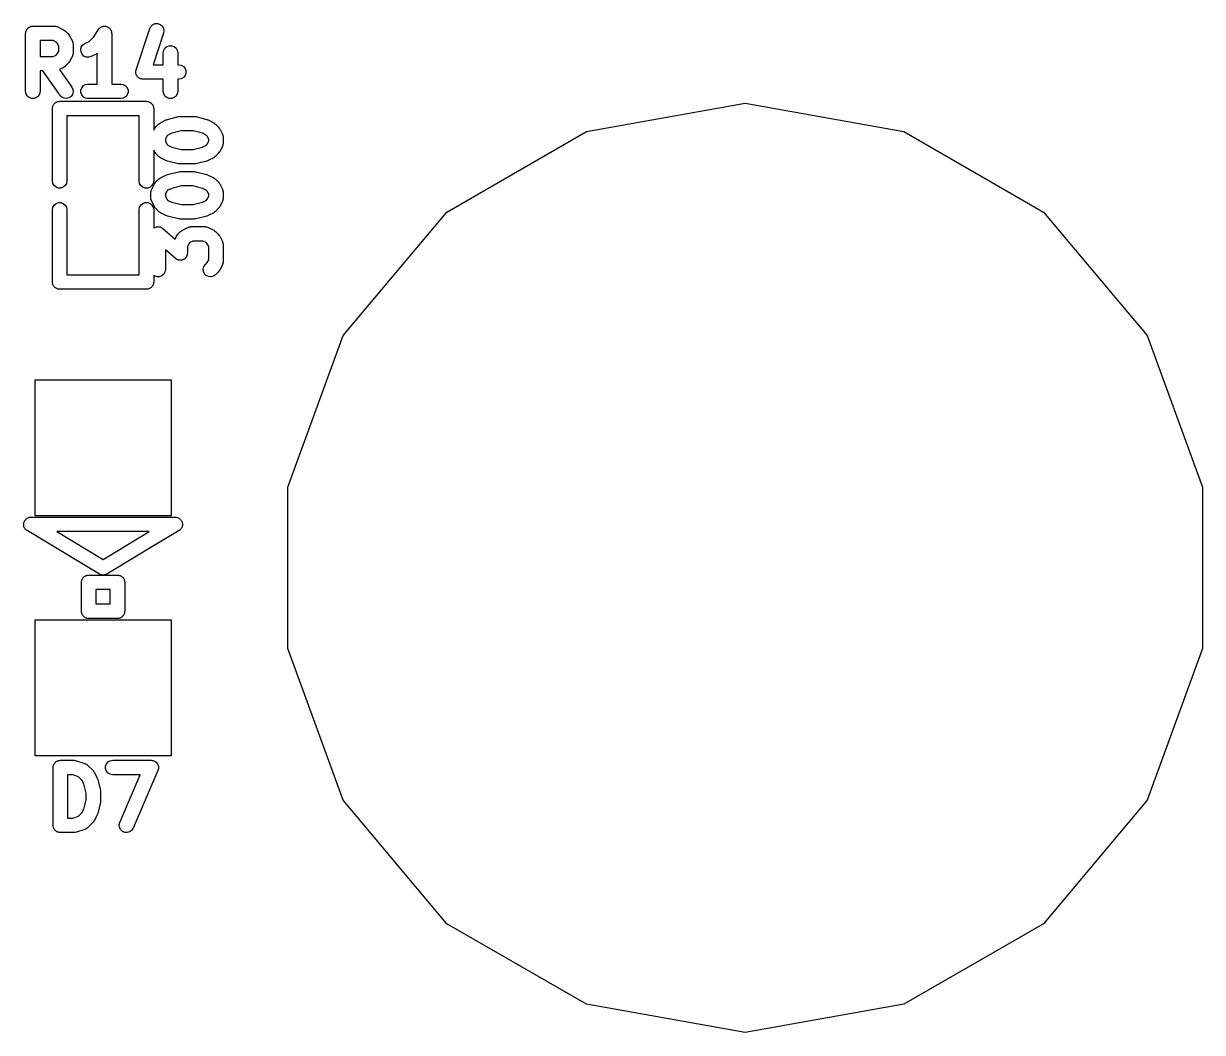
# Model space of a CAD drawing. Extents: x 51 to 137, y -158 to -25.
# Drawn here: x 63.33 to 73.68, y -115.69 to -106.83 of the extents above; entities that cross this region are included whole.
import ezdxf

# ---------------------------------------------------------------- set-up
doc = ezdxf.new("R2010")
doc.units = 0
doc.header["$MEASUREMENT"] = 0
doc.layers.add('BLACK', color=7, linetype='CONTINUOUS')

msp = doc.modelspace()

# ---------------------------------------------------------------- linework, layer by layer
at = {"layer": 'Black'}
for p, q in [((63.3539, -106.888), (63.3575, -106.884)), ((63.3575, -106.884), (63.3603, -106.879)), ((63.3603, -106.879), (63.3646, -106.875)), ((63.3646, -106.875), (63.3681, -106.871)), ((63.3681, -106.871), (63.3729, -106.868)), ((63.3729, -106.868), (63.3772, -106.865)), ((63.3772, -106.865), (63.3824, -106.863)), ((63.3824, -106.863), (63.3872, -106.86)), ((63.3872, -106.86), (63.3927, -106.859)), ((63.3927, -106.859), (63.3979, -106.857)), ((63.3979, -106.857), (63.4035, -106.857)), ((63.4035, -106.857), (63.4089, -106.856)), ((63.4089, -106.856), (63.6025, -106.856)), ((63.6025, -106.856), (63.6061, -106.857)), ((63.6061, -106.857), (63.6097, -106.857)), ((63.6097, -106.857), (63.6169, -106.859)), ((63.6169, -106.859), (63.6242, -106.86)), ((63.6242, -106.86), (63.6274, -106.862)), ((63.6274, -106.862), (63.6309, -106.863)), ((63.6309, -106.863), (63.6792, -106.887)), ((63.6792, -106.887), (63.6874, -106.893)), ((63.9402, -106.952), (63.9851, -106.885)), ((63.9851, -106.885), (63.9875, -106.882)), ((63.9875, -106.882), (63.9893, -106.879)), ((63.9893, -106.879), (63.9951, -106.874)), ((63.9951, -106.874), (64.0003, -106.869)), ((64.0003, -106.869), (64.0034, -106.867)), ((64.0034, -106.867), (64.0061, -106.865)), ((64.0061, -106.865), (64.0133, -106.862)), ((64.0133, -106.862), (64.0201, -106.859)), ((64.0201, -106.859), (64.0236, -106.858)), ((64.0236, -106.858), (64.0269, -106.857)), ((64.0269, -106.857), (64.0344, -106.857)), ((64.0344, -106.857), (64.042, -106.856)), ((64.042, -106.856), (64.0454, -106.857)), ((64.0454, -106.857), (64.0489, -106.857)), ((64.0489, -106.857), (64.056, -106.86)), ((64.056, -106.86), (64.0634, -106.862)), ((64.0634, -106.862), (64.0663, -106.864)), ((64.0663, -106.864), (64.0696, -106.865)), ((64.0696, -106.865), (64.0755, -106.87)), ((64.0755, -106.87), (64.0818, -106.874)), ((64.0818, -106.874), (64.0838, -106.877)), ((64.0838, -106.877), (64.0865, -106.879)), ((64.0865, -106.879), (64.0903, -106.886)), ((64.0903, -106.886), (64.0948, -106.892)), ((64.3163, -107.238), (64.4373, -106.876)), ((64.4373, -106.876), (64.4478, -106.856)), ((64.4478, -106.856), (64.4643, -106.842)), ((64.4643, -106.842), (64.4848, -106.833)), ((64.4848, -106.833), (64.5068, -106.833)), ((64.5068, -106.833), (64.5277, -106.84)), ((64.5277, -106.84), (64.545, -106.853)), ((64.545, -106.853), (64.5566, -106.872)), ((64.5566, -106.872), (64.561, -106.894)), ((63.3454, -106.92), (63.3464, -106.914)), ((63.3454, -107.428), (63.3454, -106.92)), ((63.3464, -106.909), (63.3483, -106.904)), ((63.3464, -106.914), (63.3464, -106.909)), ((63.3483, -106.904), (63.3493, -106.898)), ((63.3493, -106.898), (63.352, -106.893)), ((63.352, -106.893), (63.3539, -106.888)), ((63.4724, -106.983), (63.4724, -107.122)), ((63.5875, -106.983), (63.4724, -106.983)), ((63.6132, -106.996), (63.5875, -106.983)), ((63.6874, -106.893), (63.6957, -106.899)), ((63.6957, -106.899), (63.7199, -106.923)), ((63.7199, -106.923), (63.7258, -106.932)), ((63.7258, -106.932), (63.7318, -106.94)), ((63.7318, -106.94), (63.756, -106.988)), ((63.756, -106.988), (63.7571, -106.992)), ((63.8644, -107.008), (63.9035, -106.989)), ((63.9035, -106.989), (63.9402, -106.952)), ((64.0948, -106.892), (64.0958, -106.895)), ((64.0958, -106.895), (64.0976, -106.898)), ((64.0976, -106.898), (64.0989, -106.906)), ((64.0989, -106.906), (64.101, -106.913)), ((64.101, -106.913), (64.1008, -106.916)), ((64.1008, -106.916), (64.1014, -106.92)), ((64.1014, -106.92), (64.1014, -107.364)), ((64.5578, -106.916), (64.4647, -107.195)), ((64.561, -106.894), (64.5578, -106.916)), ((63.6228, -107.006), (63.6132, -106.996)), ((63.6357, -107.032), (63.6228, -107.006)), ((63.6228, -107.1), (63.6357, -107.074)), ((63.6357, -107.074), (63.6357, -107.032)), ((63.7571, -106.992), (63.7589, -106.995)), ((63.7589, -106.995), (63.7602, -107.002)), ((63.7602, -107.002), (63.7623, -107.009)), ((63.7623, -107.009), (63.7621, -107.013)), ((63.7621, -107.013), (63.7627, -107.017)), ((63.7627, -107.089), (63.7621, -107.093)), ((63.7621, -107.093), (63.7623, -107.096)), ((63.7627, -107.017), (63.7627, -107.089)), ((63.8294, -107.061), (63.8345, -107.04)), ((63.8319, -107.083), (63.8294, -107.061)), ((63.8417, -107.103), (63.8319, -107.083)), ((63.8345, -107.04), (63.8466, -107.021)), ((63.8466, -107.021), (63.8644, -107.008)), ((63.9744, -107.094), (63.9695, -107.098)), ((63.9744, -107.364), (63.9744, -107.094)), ((64.555, -107.089), (64.5588, -107.067)), ((64.555, -107.195), (64.555, -107.089)), ((64.5588, -107.067), (64.5698, -107.048)), ((64.5698, -107.048), (64.5867, -107.034)), ((64.5867, -107.034), (64.6074, -107.027)), ((64.6074, -107.027), (64.6295, -107.027)), ((64.6295, -107.027), (64.6502, -107.034)), ((64.6502, -107.034), (64.6671, -107.048)), ((64.6671, -107.048), (64.6781, -107.067)), ((64.6781, -107.067), (64.682, -107.089)), ((64.682, -107.089), (64.682, -107.195)), ((63.4724, -107.122), (63.5875, -107.122)), ((63.5875, -107.122), (63.6132, -107.11)), ((63.6132, -107.11), (63.6228, -107.1)), ((63.7199, -107.182), (63.6957, -107.207)), ((63.7258, -107.174), (63.7199, -107.182)), ((63.7318, -107.166), (63.7258, -107.174)), ((63.756, -107.118), (63.7318, -107.166)), ((63.7571, -107.114), (63.756, -107.118)), ((63.7589, -107.111), (63.7571, -107.114)), ((63.7602, -107.104), (63.7589, -107.111)), ((63.7623, -107.096), (63.7602, -107.104)), ((63.8578, -107.118), (63.8417, -107.103)), ((63.878, -107.127), (63.8578, -107.118)), ((63.9, -107.128), (63.878, -107.127)), ((63.9211, -107.122), (63.9, -107.128)), ((63.9695, -107.098), (63.9211, -107.122)), ((64.4647, -107.195), (64.555, -107.195)), ((64.682, -107.195), (64.691, -107.195)), ((64.691, -107.195), (64.7128, -107.199)), ((63.4724, -107.249), (63.4724, -107.428)), ((63.4968, -107.249), (63.4724, -107.249)), ((63.6357, -107.448), (63.4968, -107.249)), ((63.6792, -107.219), (63.6429, -107.237)), ((63.6429, -107.237), (63.7512, -107.391)), ((63.6874, -107.212), (63.6792, -107.219)), ((63.6957, -107.207), (63.6874, -107.212)), ((64.3131, -107.26), (64.314, -107.254)), ((64.314, -107.265), (64.3131, -107.26)), ((64.314, -107.247), (64.3156, -107.243)), ((64.314, -107.254), (64.314, -107.247)), ((64.314, -107.27), (64.314, -107.265)), ((64.3162, -107.276), (64.314, -107.27)), ((64.3156, -107.243), (64.3163, -107.238)), ((64.3175, -107.282), (64.3162, -107.276)), ((64.32, -107.286), (64.3175, -107.282)), ((64.3216, -107.29), (64.32, -107.286)), ((64.3257, -107.295), (64.3216, -107.29)), ((64.3291, -107.301), (64.3257, -107.295)), ((64.3327, -107.304), (64.3291, -107.301)), ((64.7128, -107.199), (64.7319, -107.21)), ((64.7319, -107.21), (64.746, -107.227)), ((64.746, -107.29), (64.7319, -107.307)), ((64.746, -107.227), (64.7536, -107.247)), ((64.7536, -107.27), (64.746, -107.29)), ((64.7536, -107.247), (64.7536, -107.27)), ((63.7512, -107.391), (63.7606, -107.411)), ((63.8302, -107.417), (63.8378, -107.396)), ((63.8378, -107.396), (63.8519, -107.379)), ((63.8519, -107.379), (63.871, -107.368)), ((63.871, -107.368), (63.8928, -107.364)), ((63.8928, -107.364), (63.9744, -107.364)), ((64.1014, -107.364), (64.183, -107.364)), ((64.183, -107.364), (64.2048, -107.368)), ((64.2048, -107.368), (64.2239, -107.379)), ((64.2239, -107.379), (64.238, -107.396)), ((64.238, -107.396), (64.2456, -107.417)), ((64.3357, -107.307), (64.3327, -107.304)), ((64.3413, -107.31), (64.3357, -107.307)), ((64.3463, -107.314), (64.3413, -107.31)), ((64.3508, -107.316), (64.3463, -107.314)), ((64.3548, -107.318), (64.3508, -107.316)), ((64.3612, -107.319), (64.3548, -107.318)), ((64.3672, -107.321), (64.3612, -107.319)), ((64.3719, -107.321), (64.3672, -107.321)), ((64.3766, -107.322), (64.3719, -107.321)), ((64.555, -107.322), (64.3766, -107.322)), ((64.555, -107.428), (64.555, -107.322)), ((64.691, -107.322), (64.682, -107.322)), ((64.682, -107.322), (64.682, -107.428)), ((64.7128, -107.318), (64.691, -107.322)), ((64.7319, -107.307), (64.7128, -107.318)), ((63.3493, -107.45), (63.3454, -107.428)), ((63.3603, -107.469), (63.3493, -107.45)), ((63.3772, -107.483), (63.3603, -107.469)), ((63.3979, -107.49), (63.3772, -107.483)), ((63.42, -107.49), (63.3979, -107.49)), ((63.4407, -107.483), (63.42, -107.49)), ((63.4576, -107.469), (63.4407, -107.483)), ((63.4686, -107.45), (63.4576, -107.469)), ((63.4724, -107.428), (63.4686, -107.45)), ((63.6472, -107.464), (63.6357, -107.448)), ((63.6628, -107.48), (63.6472, -107.464)), ((63.6828, -107.489), (63.6628, -107.48)), ((63.7048, -107.491), (63.6828, -107.489)), ((63.7261, -107.485), (63.7048, -107.491)), ((63.7441, -107.473), (63.7261, -107.485)), ((63.7568, -107.455), (63.7441, -107.473)), ((63.7625, -107.433), (63.7568, -107.455)), ((63.7606, -107.411), (63.7625, -107.433)), ((63.8302, -107.439), (63.8302, -107.417)), ((63.8378, -107.46), (63.8302, -107.439)), ((63.8519, -107.476), (63.8378, -107.46)), ((63.871, -107.487), (63.8519, -107.476)), ((63.8928, -107.491), (63.871, -107.487)), ((64.183, -107.491), (63.8928, -107.491)), ((64.2048, -107.487), (64.183, -107.491)), ((64.2239, -107.476), (64.2048, -107.487)), ((64.238, -107.46), (64.2239, -107.476)), ((64.2456, -107.439), (64.238, -107.46)), ((64.2456, -107.417), (64.2456, -107.439)), ((64.5588, -107.45), (64.555, -107.428)), ((64.5698, -107.469), (64.5588, -107.45)), ((64.5867, -107.483), (64.5698, -107.469)), ((64.6074, -107.49), (64.5867, -107.483)), ((64.6295, -107.49), (64.6074, -107.49)), ((64.6502, -107.483), (64.6295, -107.49)), ((64.6671, -107.469), (64.6502, -107.483)), ((64.6781, -107.45), (64.6671, -107.469)), ((64.682, -107.428), (64.6781, -107.45)), ((63.5813, -107.579), (63.5823, -107.574)), ((63.5813, -108.214), (63.5813, -107.579)), ((63.5823, -107.568), (63.5842, -107.563)), ((63.5823, -107.574), (63.5823, -107.568)), ((63.5842, -107.563), (63.5851, -107.557)), ((63.5851, -107.557), (63.5879, -107.552)), ((63.5879, -107.552), (63.5898, -107.547)), ((63.5898, -107.547), (63.5934, -107.543)), ((63.5934, -107.543), (63.5962, -107.538)), ((63.5962, -107.538), (63.6004, -107.535)), ((63.6004, -107.535), (63.604, -107.53)), ((63.604, -107.53), (63.6088, -107.528)), ((63.6088, -107.528), (63.613, -107.524)), ((63.613, -107.524), (63.6183, -107.522)), ((63.6183, -107.522), (63.6231, -107.519)), ((63.6231, -107.519), (63.6285, -107.518)), ((63.6285, -107.518), (63.6338, -107.516)), ((63.6338, -107.516), (63.6393, -107.516)), ((63.6393, -107.516), (63.6448, -107.515)), ((63.6448, -107.515), (64.4068, -107.515)), ((64.4068, -107.515), (64.4123, -107.516)), ((64.4123, -107.516), (64.4178, -107.516)), ((64.4178, -107.516), (64.423, -107.518)), ((64.423, -107.518), (64.4285, -107.519)), ((64.4285, -107.519), (64.4333, -107.522)), ((64.4333, -107.522), (64.4385, -107.524)), ((64.4385, -107.524), (64.4428, -107.528)), ((64.4428, -107.528), (64.4476, -107.53)), ((64.4476, -107.53), (64.4512, -107.535)), ((64.4512, -107.535), (64.4554, -107.538)), ((64.4554, -107.538), (64.4582, -107.543)), ((64.4582, -107.543), (64.4618, -107.547)), ((64.4618, -107.547), (64.4637, -107.552)), ((64.4637, -107.552), (64.4665, -107.557)), ((64.4665, -107.557), (64.4674, -107.563)), ((64.4674, -107.563), (64.4693, -107.568)), ((64.4693, -107.568), (64.4693, -107.574)), ((64.4693, -107.574), (64.4703, -107.579)), ((64.4703, -107.579), (64.4703, -107.77)), ((68.2718, -107.78), (69.6671, -107.533)), ((69.6671, -107.533), (71.0624, -107.78)), ((64.3433, -107.642), (63.7083, -107.642)), ((63.7083, -107.642), (63.7083, -108.214)), ((64.3433, -108.214), (64.3433, -107.642)), ((64.5131, -107.716), (64.5214, -107.71)), ((64.5214, -107.71), (64.5296, -107.704)), ((64.5296, -107.704), (64.578, -107.679)), ((64.578, -107.679), (64.5846, -107.677)), ((64.5846, -107.677), (64.591, -107.675)), ((64.591, -107.675), (64.6877, -107.65)), ((64.6877, -107.65), (64.6955, -107.65)), ((64.6955, -107.65), (64.7031, -107.649)), ((64.7031, -107.649), (64.8241, -107.649)), ((64.8241, -107.649), (64.8317, -107.65)), ((64.8317, -107.65), (64.8395, -107.65)), ((64.8395, -107.65), (64.9362, -107.675)), ((64.9362, -107.675), (64.9426, -107.677)), ((64.9426, -107.677), (64.9492, -107.679)), ((64.9492, -107.679), (64.9976, -107.704)), ((64.9976, -107.704), (65.0058, -107.71)), ((65.0058, -107.71), (65.0141, -107.716)), ((64.4703, -107.77), (64.477, -107.756)), ((64.477, -107.756), (64.4831, -107.748)), ((64.4831, -107.748), (64.4889, -107.74)), ((64.4889, -107.74), (64.5131, -107.716)), ((64.5956, -107.813), (64.586, -107.822)), ((64.6285, -107.796), (64.5956, -107.813)), ((64.7109, -107.776), (64.6285, -107.796)), ((64.8163, -107.776), (64.7109, -107.776)), ((64.8987, -107.796), (64.8163, -107.776)), ((64.9316, -107.813), (64.8987, -107.796)), ((64.9412, -107.822), (64.9316, -107.813)), ((65.0141, -107.716), (65.0383, -107.74)), ((65.0383, -107.74), (65.0442, -107.748)), ((65.0442, -107.748), (65.0502, -107.756)), ((65.0502, -107.756), (65.0744, -107.805)), ((65.0744, -107.805), (65.0755, -107.808)), ((65.0755, -107.808), (65.0773, -107.811)), ((65.0773, -107.811), (65.0786, -107.819)), ((65.0786, -107.819), (65.0807, -107.826)), ((67.0448, -108.488), (68.2718, -107.78)), ((71.0624, -107.78), (72.2894, -108.488)), ((64.586, -107.822), (64.5731, -107.848)), ((64.5731, -107.848), (64.5731, -107.866)), ((64.5731, -107.866), (64.586, -107.892)), ((64.586, -107.892), (64.5956, -107.902)), ((64.5956, -107.902), (64.6285, -107.918)), ((64.6285, -107.918), (64.7109, -107.939)), ((64.8163, -107.939), (64.8987, -107.918)), ((64.8987, -107.918), (64.9316, -107.902)), ((64.9316, -107.902), (64.9412, -107.892)), ((64.9541, -107.848), (64.9412, -107.822)), ((64.9412, -107.892), (64.9541, -107.866)), ((64.9541, -107.866), (64.9541, -107.848)), ((65.0744, -107.91), (65.0502, -107.958)), ((65.0755, -107.906), (65.0744, -107.91)), ((65.0773, -107.903), (65.0755, -107.906)), ((65.0786, -107.896), (65.0773, -107.903)), ((65.0807, -107.889), (65.0786, -107.896)), ((65.0807, -107.826), (65.0805, -107.829)), ((65.0805, -107.829), (65.0811, -107.833)), ((65.0811, -107.881), (65.0805, -107.885)), ((65.0805, -107.885), (65.0807, -107.889)), ((65.0811, -107.833), (65.0811, -107.881)), ((64.477, -107.958), (64.4703, -107.945)), ((64.4703, -107.945), (64.4703, -108.214)), ((64.4831, -107.966), (64.477, -107.958)), ((64.4889, -107.975), (64.4831, -107.966)), ((64.5131, -107.999), (64.4889, -107.975)), ((64.5214, -108.005), (64.5131, -107.999)), ((64.5296, -108.011), (64.5214, -108.005)), ((64.578, -108.035), (64.5296, -108.011)), ((64.7109, -107.939), (64.8163, -107.939)), ((64.9976, -108.011), (64.9541, -108.033)), ((65.0058, -108.005), (64.9976, -108.011)), ((65.0141, -107.999), (65.0058, -108.005)), ((65.0383, -107.975), (65.0141, -107.999)), ((65.0441, -107.966), (65.0383, -107.975)), ((65.0502, -107.958), (65.0441, -107.966)), ((64.5846, -108.037), (64.578, -108.035)), ((64.591, -108.04), (64.5846, -108.037)), ((64.6877, -108.064), (64.591, -108.04)), ((64.6955, -108.064), (64.6877, -108.064)), ((64.7031, -108.066), (64.6955, -108.064)), ((64.8241, -108.066), (64.7031, -108.066)), ((64.8317, -108.064), (64.8241, -108.066)), ((64.8395, -108.064), (64.8317, -108.064)), ((64.9362, -108.04), (64.8395, -108.064)), ((64.9426, -108.037), (64.9362, -108.04)), ((64.9492, -108.035), (64.9426, -108.037)), ((64.9541, -108.033), (64.9492, -108.035)), ((63.5851, -108.236), (63.5813, -108.214)), ((63.7083, -108.214), (63.7045, -108.236)), ((64.3471, -108.236), (64.3433, -108.214)), ((64.4703, -108.214), (64.4665, -108.236)), ((64.477, -108.24), (64.4831, -108.232)), ((64.4831, -108.232), (64.4889, -108.224)), ((64.4889, -108.224), (64.5131, -108.199)), ((64.5131, -108.199), (64.5214, -108.193)), ((64.5214, -108.193), (64.5296, -108.187)), ((64.5296, -108.187), (64.578, -108.163)), ((64.578, -108.163), (64.5846, -108.161)), ((64.5846, -108.161), (64.591, -108.158)), ((64.591, -108.158), (64.6877, -108.134)), ((64.6877, -108.134), (64.6955, -108.134)), ((64.6955, -108.134), (64.7031, -108.132)), ((64.7031, -108.132), (64.8241, -108.132)), ((64.8241, -108.132), (64.8317, -108.134)), ((64.8317, -108.134), (64.8395, -108.134)), ((64.8395, -108.134), (64.9362, -108.158)), ((64.9362, -108.158), (64.9426, -108.161)), ((64.9426, -108.161), (64.9492, -108.163)), ((64.9492, -108.163), (64.9976, -108.187)), ((64.9976, -108.187), (65.0058, -108.194)), ((65.0058, -108.194), (65.0141, -108.199)), ((65.0141, -108.199), (65.0383, -108.224)), ((65.0383, -108.224), (65.0442, -108.232)), ((65.0442, -108.232), (65.0502, -108.24)), ((63.5962, -108.255), (63.5851, -108.236)), ((63.613, -108.269), (63.5962, -108.255)), ((63.6338, -108.277), (63.613, -108.269)), ((63.6558, -108.277), (63.6338, -108.277)), ((63.6765, -108.269), (63.6558, -108.277)), ((63.6934, -108.255), (63.6765, -108.269)), ((63.7045, -108.236), (63.6934, -108.255)), ((64.3582, -108.255), (64.3471, -108.236)), ((64.3751, -108.269), (64.3582, -108.255)), ((64.3958, -108.277), (64.3751, -108.269)), ((64.4178, -108.277), (64.3958, -108.277)), ((64.4385, -108.269), (64.4178, -108.277)), ((64.4554, -108.255), (64.4385, -108.269)), ((64.4461, -108.317), (64.4467, -108.313)), ((64.4461, -108.365), (64.4461, -108.317)), ((64.4465, -108.31), (64.4486, -108.302)), ((64.4467, -108.313), (64.4465, -108.31)), ((64.4486, -108.302), (64.4499, -108.295)), ((64.4499, -108.295), (64.4518, -108.292)), ((64.4518, -108.292), (64.4528, -108.288)), ((64.4528, -108.288), (64.477, -108.24)), ((64.4665, -108.236), (64.4554, -108.255)), ((64.586, -108.306), (64.5731, -108.332)), ((64.5731, -108.332), (64.5731, -108.35)), ((64.5956, -108.296), (64.586, -108.306)), ((64.6285, -108.28), (64.5956, -108.296)), ((64.7109, -108.259), (64.6285, -108.28)), ((64.8163, -108.259), (64.7109, -108.259)), ((64.8987, -108.28), (64.8163, -108.259)), ((64.9316, -108.296), (64.8987, -108.28)), ((64.9412, -108.306), (64.9316, -108.296)), ((64.9541, -108.332), (64.9412, -108.306)), ((64.9541, -108.35), (64.9541, -108.332)), ((65.0502, -108.24), (65.0744, -108.288)), ((65.0744, -108.288), (65.0755, -108.292)), ((65.0755, -108.292), (65.0773, -108.295)), ((65.0773, -108.295), (65.0786, -108.302)), ((65.0786, -108.302), (65.0807, -108.31)), ((65.0807, -108.31), (65.0805, -108.313)), ((65.0805, -108.313), (65.0811, -108.317)), ((65.0811, -108.317), (65.0811, -108.365)), ((63.5851, -108.446), (63.5962, -108.427)), ((63.5962, -108.427), (63.613, -108.413)), ((63.613, -108.413), (63.6338, -108.405)), ((63.6338, -108.405), (63.6558, -108.405)), ((63.6558, -108.405), (63.6765, -108.413)), ((63.6765, -108.413), (63.6934, -108.427)), ((63.6934, -108.427), (63.7045, -108.446)), ((64.3471, -108.446), (64.3582, -108.427)), ((64.3582, -108.427), (64.3751, -108.413)), ((64.3751, -108.413), (64.3958, -108.405)), ((64.3958, -108.405), (64.4178, -108.405)), ((64.4178, -108.405), (64.4385, -108.413)), ((64.4385, -108.413), (64.4554, -108.427)), ((64.4467, -108.369), (64.4461, -108.365)), ((64.4465, -108.372), (64.4467, -108.369)), ((64.4486, -108.38), (64.4465, -108.372)), ((64.4499, -108.387), (64.4486, -108.38)), ((64.4518, -108.39), (64.4499, -108.387)), ((64.4528, -108.394), (64.4518, -108.39)), ((64.477, -108.442), (64.4528, -108.394)), ((64.4554, -108.427), (64.4665, -108.446)), ((64.5731, -108.35), (64.586, -108.376)), ((64.586, -108.376), (64.5956, -108.386)), ((64.5956, -108.386), (64.6285, -108.402)), ((64.6285, -108.402), (64.7109, -108.423)), ((64.7109, -108.423), (64.8163, -108.423)), ((64.8163, -108.423), (64.8987, -108.402)), ((64.8987, -108.402), (64.9316, -108.386)), ((64.9316, -108.386), (64.9412, -108.376)), ((64.9412, -108.376), (64.9541, -108.35)), ((65.0744, -108.394), (65.0502, -108.442)), ((65.0755, -108.39), (65.0744, -108.394)), ((65.0773, -108.387), (65.0755, -108.39)), ((65.0786, -108.38), (65.0773, -108.387)), ((65.0807, -108.372), (65.0786, -108.38)), ((65.0811, -108.365), (65.0805, -108.369)), ((65.0805, -108.369), (65.0807, -108.372)), ((63.5813, -108.468), (63.5851, -108.446)), ((63.5813, -109.103), (63.5813, -108.468)), ((63.7045, -108.446), (63.7083, -108.468)), ((63.7083, -108.468), (63.7083, -109.039)), ((64.3433, -108.468), (64.3471, -108.446)), ((64.3433, -109.039), (64.3433, -108.468)), ((64.4665, -108.446), (64.4703, -108.468)), ((64.4703, -108.468), (64.4703, -108.63)), ((64.4831, -108.45), (64.477, -108.442)), ((64.4889, -108.458), (64.4831, -108.45)), ((64.5131, -108.483), (64.4889, -108.458)), ((64.5214, -108.488), (64.5131, -108.483)), ((64.5296, -108.495), (64.5214, -108.488)), ((64.578, -108.519), (64.5296, -108.495)), ((64.5846, -108.521), (64.578, -108.519)), ((64.591, -108.524), (64.5846, -108.521)), ((64.6877, -108.548), (64.591, -108.524)), ((64.9362, -108.524), (64.8395, -108.548)), ((64.9426, -108.521), (64.9362, -108.524)), ((64.9492, -108.519), (64.9426, -108.521)), ((64.9541, -108.516), (64.9492, -108.519)), ((64.9976, -108.495), (64.9541, -108.516)), ((65.0058, -108.488), (64.9976, -108.495)), ((65.0141, -108.483), (65.0058, -108.488)), ((65.0383, -108.458), (65.0141, -108.483)), ((65.0441, -108.45), (65.0383, -108.458)), ((65.0502, -108.442), (65.0441, -108.45)), ((66.1341, -109.573), (67.0448, -108.488)), ((72.2894, -108.488), (73.2001, -109.573)), ((64.4703, -108.63), (64.4741, -108.628)), ((64.4741, -108.628), (64.4779, -108.625)), ((64.4779, -108.625), (64.4837, -108.623)), ((64.4837, -108.623), (64.4891, -108.62)), ((64.4891, -108.62), (64.494, -108.619)), ((64.494, -108.619), (64.4986, -108.617)), ((64.4986, -108.617), (64.5048, -108.617)), ((64.5048, -108.617), (64.5109, -108.616)), ((64.5109, -108.616), (64.5157, -108.617)), ((64.5157, -108.617), (64.5206, -108.617)), ((64.5206, -108.617), (64.5265, -108.619)), ((64.5265, -108.619), (64.5326, -108.62)), ((64.5326, -108.62), (64.5368, -108.623)), ((64.5368, -108.623), (64.5414, -108.625)), ((64.5414, -108.625), (64.5461, -108.629)), ((64.5461, -108.629), (64.5514, -108.632)), ((64.5514, -108.632), (64.6579, -108.725)), ((64.6955, -108.548), (64.6877, -108.548)), ((64.7031, -108.55), (64.6955, -108.548)), ((64.8241, -108.55), (64.7031, -108.55)), ((64.7149, -108.653), (64.7231, -108.647)), ((64.7231, -108.647), (64.7715, -108.623)), ((64.7715, -108.623), (64.775, -108.622)), ((64.775, -108.622), (64.7782, -108.62)), ((64.7782, -108.62), (64.7855, -108.619)), ((64.7855, -108.619), (64.7926, -108.617)), ((64.7926, -108.617), (64.7963, -108.617)), ((64.7963, -108.617), (64.7999, -108.616)), ((64.7999, -108.616), (64.9208, -108.616)), ((64.8317, -108.548), (64.8241, -108.55)), ((64.8395, -108.548), (64.8317, -108.548)), ((64.9208, -108.616), (64.9245, -108.617)), ((64.9245, -108.617), (64.9281, -108.617)), ((64.9281, -108.617), (64.9352, -108.619)), ((64.9352, -108.619), (64.9426, -108.62)), ((64.9426, -108.62), (64.9457, -108.622)), ((64.9457, -108.622), (64.9492, -108.623)), ((64.9492, -108.623), (64.9976, -108.647)), ((64.9976, -108.647), (65.0058, -108.653)), ((64.6579, -108.725), (64.6705, -108.7)), ((64.6705, -108.7), (64.6766, -108.691)), ((64.6766, -108.691), (64.6824, -108.683)), ((64.6824, -108.683), (64.7066, -108.659)), ((64.7066, -108.659), (64.7149, -108.653)), ((64.8149, -108.743), (64.7891, -108.756)), ((64.9059, -108.743), (64.8149, -108.743)), ((64.9316, -108.756), (64.9059, -108.743)), ((65.0058, -108.653), (65.0141, -108.659)), ((65.0141, -108.659), (65.0383, -108.683)), ((65.0383, -108.683), (65.0441, -108.691)), ((65.0441, -108.691), (65.0502, -108.7)), ((65.0502, -108.7), (65.0744, -108.748)), ((65.0744, -108.748), (65.0755, -108.752)), ((64.6613, -108.897), (64.5731, -108.82)), ((64.5731, -108.82), (64.5731, -108.994)), ((64.7656, -108.855), (64.7654, -108.861)), ((64.7666, -108.849), (64.7656, -108.855)), ((64.7795, -108.766), (64.7666, -108.791)), ((64.7666, -108.791), (64.7666, -108.849)), ((64.7891, -108.756), (64.7795, -108.766)), ((64.9412, -108.766), (64.9316, -108.756)), ((64.9541, -108.791), (64.9412, -108.766)), ((64.9541, -108.907), (64.9541, -108.791)), ((65.0755, -108.752), (65.0773, -108.755)), ((65.0773, -108.755), (65.0786, -108.762)), ((65.0786, -108.762), (65.0807, -108.769)), ((65.0807, -108.769), (65.0805, -108.773)), ((65.0805, -108.773), (65.0811, -108.776)), ((65.0811, -108.776), (65.0811, -108.922)), ((64.6666, -108.9), (64.6613, -108.897)), ((64.6714, -108.904), (64.6666, -108.9)), ((64.676, -108.906), (64.6714, -108.904)), ((64.6802, -108.908), (64.676, -108.906)), ((64.6863, -108.909), (64.6802, -108.908)), ((64.6921, -108.912), (64.6863, -108.909)), ((64.697, -108.912), (64.6921, -108.912)), ((64.7018, -108.912), (64.697, -108.912)), ((64.708, -108.912), (64.7018, -108.912)), ((64.7142, -108.912), (64.708, -108.912)), ((64.7188, -108.91), (64.7142, -108.912)), ((64.7236, -108.909), (64.7188, -108.91)), ((64.729, -108.906), (64.7236, -108.909)), ((64.7349, -108.904), (64.729, -108.906)), ((64.7386, -108.901), (64.7349, -108.904)), ((64.7429, -108.898), (64.7386, -108.901)), ((64.747, -108.894), (64.7429, -108.898)), ((64.7518, -108.89), (64.747, -108.894)), ((64.7542, -108.886), (64.7518, -108.89)), ((64.7575, -108.882), (64.7542, -108.886)), ((64.7597, -108.876), (64.7575, -108.882)), ((64.7628, -108.871), (64.7597, -108.876)), ((64.7637, -108.866), (64.7628, -108.871)), ((64.7654, -108.861), (64.7637, -108.866)), ((64.9117, -108.967), (64.9243, -108.949)), ((64.9243, -108.949), (64.9412, -108.932)), ((64.9412, -108.932), (64.9541, -108.907)), ((65.0744, -108.95), (65.0502, -108.998)), ((65.0755, -108.946), (65.0744, -108.95)), ((65.0773, -108.943), (65.0755, -108.946)), ((65.0786, -108.936), (65.0773, -108.943)), ((65.0807, -108.929), (65.0786, -108.936)), ((65.0811, -108.922), (65.0805, -108.925)), ((65.0805, -108.925), (65.0807, -108.929)), ((63.7083, -109.039), (64.3433, -109.039)), ((64.4779, -109.049), (64.4703, -109.043)), ((64.4703, -109.043), (64.4703, -109.103)), ((64.4986, -109.057), (64.4779, -109.049)), ((64.5206, -109.057), (64.4986, -109.057)), ((64.5414, -109.049), (64.5206, -109.057)), ((64.5583, -109.035), (64.5414, -109.049)), ((64.5693, -109.016), (64.5583, -109.035)), ((64.5731, -108.994), (64.5693, -109.016)), ((64.906, -108.989), (64.9117, -108.967)), ((64.9079, -109.011), (64.906, -108.989)), ((64.9172, -109.031), (64.9079, -109.011)), ((64.9328, -109.046), (64.9172, -109.031)), ((64.9528, -109.055), (64.9328, -109.046)), ((64.9748, -109.057), (64.9528, -109.055)), ((64.9961, -109.052), (64.9748, -109.057)), ((65.0141, -109.039), (64.9961, -109.052)), ((65.0383, -109.015), (65.0141, -109.039)), ((65.0442, -109.007), (65.0383, -109.015)), ((65.0502, -108.998), (65.0442, -109.007)), ((63.5823, -109.108), (63.5813, -109.103)), ((63.5823, -109.114), (63.5823, -109.108)), ((63.5842, -109.119), (63.5823, -109.114)), ((63.5851, -109.125), (63.5842, -109.119)), ((63.5879, -109.13), (63.5851, -109.125)), ((63.5898, -109.135), (63.5879, -109.13)), ((63.5934, -109.139), (63.5898, -109.135)), ((63.5962, -109.144), (63.5934, -109.139)), ((63.6004, -109.147), (63.5962, -109.144)), ((63.604, -109.152), (63.6004, -109.147)), ((63.6088, -109.154), (63.604, -109.152)), ((63.613, -109.158), (63.6088, -109.154)), ((63.6183, -109.16), (63.613, -109.158)), ((63.6231, -109.163), (63.6183, -109.16)), ((63.6285, -109.164), (63.6231, -109.163)), ((63.6338, -109.166), (63.6285, -109.164)), ((64.423, -109.164), (64.4178, -109.166)), ((64.4285, -109.163), (64.423, -109.164)), ((64.4333, -109.16), (64.4285, -109.163)), ((64.4385, -109.158), (64.4333, -109.16)), ((64.4428, -109.154), (64.4385, -109.158)), ((64.4476, -109.152), (64.4428, -109.154)), ((64.4512, -109.147), (64.4476, -109.152)), ((64.4554, -109.144), (64.4512, -109.147)), ((64.4582, -109.139), (64.4554, -109.144)), ((64.4618, -109.135), (64.4582, -109.139)), ((64.4637, -109.13), (64.4618, -109.135)), ((64.4665, -109.125), (64.4637, -109.13)), ((64.4674, -109.119), (64.4665, -109.125)), ((64.4693, -109.114), (64.4674, -109.119)), ((64.4703, -109.103), (64.4693, -109.108)), ((64.4693, -109.108), (64.4693, -109.114)), ((63.6393, -109.166), (63.6338, -109.166)), ((63.6448, -109.166), (63.6393, -109.166)), ((64.4068, -109.166), (63.6448, -109.166)), ((64.4123, -109.166), (64.4068, -109.166)), ((64.4178, -109.166), (64.4123, -109.166)), ((65.6496, -110.905), (66.1341, -109.573)), ((73.2001, -109.573), (73.6846, -110.905)), ((63.4289, -111.156), (63.4289, -109.962)), ((63.4289, -109.962), (64.6227, -109.962)), ((64.6227, -109.962), (64.6227, -111.156)), ((65.6496, -112.321), (65.6496, -110.905)), ((73.6846, -110.905), (73.6846, -112.321)), ((63.3273, -111.231), (63.3283, -111.226)), ((63.3283, -111.237), (63.3273, -111.231)), ((63.3283, -111.221), (63.3303, -111.215)), ((63.3283, -111.226), (63.3283, -111.221)), ((63.3283, -111.243), (63.3283, -111.237)), ((63.3303, -111.215), (63.3315, -111.209)), ((63.3315, -111.209), (63.3341, -111.205)), ((63.3341, -111.205), (63.3358, -111.2)), ((63.3358, -111.2), (63.3397, -111.196)), ((63.3397, -111.196), (63.3428, -111.19)), ((63.3428, -111.19), (63.3468, -111.187)), ((63.3468, -111.187), (63.35, -111.183)), ((63.35, -111.183), (63.3552, -111.18)), ((63.3552, -111.18), (63.36, -111.176)), ((63.36, -111.176), (63.3647, -111.175)), ((63.3647, -111.175), (63.3691, -111.172)), ((63.3691, -111.172), (63.3751, -111.171)), ((63.3751, -111.171), (63.3808, -111.169)), ((63.3808, -111.169), (63.3859, -111.169)), ((63.3859, -111.169), (63.3908, -111.168)), ((63.3908, -111.168), (64.6608, -111.168)), ((64.6227, -111.156), (63.4289, -111.156)), ((64.6608, -111.168), (64.6657, -111.169)), ((64.6657, -111.169), (64.6708, -111.169)), ((64.6708, -111.169), (64.6765, -111.171)), ((64.6765, -111.171), (64.6825, -111.172)), ((64.6825, -111.172), (64.6869, -111.175)), ((64.6869, -111.175), (64.6916, -111.176)), ((64.6916, -111.176), (64.6963, -111.18)), ((64.6963, -111.18), (64.7016, -111.183)), ((64.7016, -111.183), (64.7048, -111.187)), ((64.7048, -111.187), (64.7087, -111.19)), ((64.7087, -111.19), (64.7119, -111.196)), ((64.7119, -111.196), (64.7158, -111.2)), ((64.7158, -111.2), (64.7175, -111.205)), ((64.7175, -111.205), (64.7201, -111.209)), ((64.7201, -111.209), (64.7213, -111.215)), ((64.7213, -111.215), (64.7233, -111.221)), ((64.7233, -111.221), (64.7233, -111.226)), ((64.7233, -111.226), (64.7243, -111.231)), ((64.7243, -111.231), (64.7233, -111.237)), ((64.7233, -111.237), (64.7233, -111.243)), ((63.33, -111.248), (63.3283, -111.243)), ((63.3308, -111.253), (63.33, -111.248)), ((63.3337, -111.258), (63.3308, -111.253)), ((63.3358, -111.264), (63.3337, -111.258)), ((63.339, -111.268), (63.3358, -111.264)), ((63.3415, -111.272), (63.339, -111.268)), ((63.3461, -111.276), (63.3415, -111.272)), ((63.35, -111.281), (63.3461, -111.276)), ((63.3543, -111.283), (63.35, -111.281)), ((63.3581, -111.286), (63.3543, -111.283)), ((63.9931, -111.667), (63.3581, -111.286)), ((64.4315, -111.295), (63.6201, -111.295)), ((63.6201, -111.295), (64.0258, -111.539)), ((64.0258, -111.539), (64.4315, -111.295)), ((64.6935, -111.286), (64.4315, -111.444)), ((64.6973, -111.283), (64.6935, -111.286)), ((64.7016, -111.281), (64.6973, -111.283)), ((64.7055, -111.276), (64.7016, -111.281)), ((64.7101, -111.272), (64.7055, -111.276)), ((64.7126, -111.268), (64.7101, -111.272)), ((64.7158, -111.264), (64.7126, -111.268)), ((64.7179, -111.258), (64.7158, -111.264)), ((64.7208, -111.253), (64.7179, -111.258)), ((64.7216, -111.248), (64.7208, -111.253)), ((64.7233, -111.243), (64.7216, -111.248)), ((64.4315, -111.444), (64.0585, -111.667)), ((63.8353, -111.74), (63.8363, -111.735)), ((63.8353, -111.994), (63.8353, -111.74)), ((63.8363, -111.729), (63.8382, -111.724)), ((63.8363, -111.735), (63.8363, -111.729)), ((63.8382, -111.724), (63.8391, -111.718)), ((63.8391, -111.718), (63.8419, -111.713)), ((63.8419, -111.713), (63.8438, -111.708)), ((63.8438, -111.708), (63.8474, -111.704)), ((63.8474, -111.704), (63.8502, -111.699)), ((63.8502, -111.699), (63.8544, -111.696)), ((63.8544, -111.696), (63.858, -111.691)), ((63.858, -111.691), (63.8628, -111.689)), ((63.8628, -111.689), (63.867, -111.685)), ((63.867, -111.685), (63.8723, -111.683)), ((63.8723, -111.683), (63.8771, -111.68)), ((63.8771, -111.68), (63.8825, -111.679)), ((63.8825, -111.679), (63.8878, -111.677)), ((63.8878, -111.677), (63.8933, -111.677)), ((63.8933, -111.677), (63.8988, -111.676)), ((63.8988, -111.676), (64.1528, -111.676)), ((63.9941, -111.668), (63.9931, -111.667)), ((63.995, -111.669), (63.9941, -111.668)), ((64.0044, -111.672), (63.995, -111.669)), ((64.0137, -111.675), (64.0044, -111.672)), ((64.0148, -111.675), (64.0137, -111.675)), ((64.0158, -111.676), (64.0148, -111.675)), ((64.0258, -111.676), (64.0158, -111.676)), ((64.0358, -111.676), (64.0258, -111.676)), ((64.0368, -111.675), (64.0358, -111.676)), ((64.0379, -111.675), (64.0368, -111.675)), ((64.0472, -111.672), (64.0379, -111.675)), ((64.0566, -111.669), (64.0472, -111.672)), ((64.0575, -111.668), (64.0566, -111.669)), ((64.0585, -111.667), (64.0575, -111.668)), ((64.1528, -111.676), (64.1583, -111.677)), ((64.1583, -111.677), (64.1638, -111.677)), ((64.1638, -111.677), (64.169, -111.679)), ((64.169, -111.679), (64.1745, -111.68)), ((64.1745, -111.68), (64.1793, -111.683)), ((64.1793, -111.683), (64.1846, -111.685)), ((64.1846, -111.685), (64.1888, -111.689)), ((64.1888, -111.689), (64.1936, -111.691)), ((64.1936, -111.691), (64.1972, -111.696)), ((64.1972, -111.696), (64.2014, -111.699)), ((64.2014, -111.699), (64.2042, -111.704)), ((64.2042, -111.704), (64.2078, -111.708)), ((64.2078, -111.708), (64.2097, -111.713)), ((64.2097, -111.713), (64.2125, -111.718)), ((64.2125, -111.718), (64.2134, -111.724)), ((64.2134, -111.724), (64.2153, -111.729)), ((64.2153, -111.729), (64.2153, -111.735)), ((64.2153, -111.735), (64.2163, -111.74)), ((64.2163, -111.74), (64.2163, -111.994)), ((64.0893, -111.803), (63.9623, -111.803)), ((63.9623, -111.803), (63.9623, -111.93)), ((64.0893, -111.93), (64.0893, -111.803)), ((63.9623, -111.93), (64.0893, -111.93)), ((63.8363, -111.999), (63.8353, -111.994)), ((63.8363, -112.005), (63.8363, -111.999)), ((63.8382, -112.01), (63.8363, -112.005)), ((63.8391, -112.016), (63.8382, -112.01)), ((63.8419, -112.021), (63.8391, -112.016)), ((63.8438, -112.026), (63.8419, -112.021)), ((63.8474, -112.03), (63.8438, -112.026)), ((63.8502, -112.035), (63.8474, -112.03)), ((63.8544, -112.038), (63.8502, -112.035)), ((63.858, -112.043), (63.8544, -112.038)), ((63.8628, -112.045), (63.858, -112.043)), ((63.867, -112.049), (63.8628, -112.045)), ((63.8723, -112.051), (63.867, -112.049)), ((63.8771, -112.054), (63.8723, -112.051)), ((63.8825, -112.055), (63.8771, -112.054)), ((63.8878, -112.057), (63.8825, -112.055)), ((63.8933, -112.057), (63.8878, -112.057)), ((63.8988, -112.057), (63.8933, -112.057)), ((64.1528, -112.057), (63.8988, -112.057)), ((64.1583, -112.057), (64.1528, -112.057)), ((64.1638, -112.057), (64.1583, -112.057)), ((64.169, -112.055), (64.1638, -112.057)), ((64.1745, -112.054), (64.169, -112.055)), ((64.1793, -112.051), (64.1745, -112.054)), ((64.1846, -112.049), (64.1793, -112.051)), ((64.1888, -112.045), (64.1846, -112.049)), ((64.1936, -112.043), (64.1888, -112.045)), ((64.1972, -112.038), (64.1936, -112.043)), ((64.2014, -112.035), (64.1972, -112.038)), ((64.2042, -112.03), (64.2014, -112.035)), ((64.2078, -112.026), (64.2042, -112.03)), ((64.2097, -112.021), (64.2078, -112.026)), ((64.2125, -112.016), (64.2097, -112.021)), ((64.2134, -112.01), (64.2125, -112.016)), ((64.2153, -112.005), (64.2134, -112.01)), ((64.2163, -111.994), (64.2153, -111.999)), ((64.2153, -111.999), (64.2153, -112.005)), ((63.4289, -113.264), (63.4289, -112.07)), ((63.4289, -112.07), (64.6227, -112.07)), ((64.6227, -112.07), (64.6227, -113.264)), ((66.1341, -113.653), (65.6496, -112.321)), ((73.6846, -112.321), (73.2001, -113.653)), ((64.6227, -113.264), (63.4289, -113.264)), ((63.6243, -113.31), (63.6291, -113.307)), ((63.6291, -113.307), (63.6346, -113.306)), ((63.6346, -113.306), (63.6398, -113.304)), ((63.6398, -113.304), (63.6454, -113.304)), ((63.6454, -113.304), (63.6508, -113.303)), ((63.6508, -113.303), (63.7718, -113.303)), ((63.7718, -113.303), (63.7818, -113.305)), ((63.7818, -113.305), (63.7919, -113.307)), ((63.7919, -113.307), (63.8645, -113.331)), ((64.0696, -113.318), (64.0887, -113.307)), ((64.0887, -113.307), (64.1105, -113.303)), ((64.1105, -113.303), (64.4491, -113.303)), ((64.4491, -113.303), (64.4563, -113.305)), ((64.4563, -113.305), (64.4636, -113.305)), ((64.4636, -113.305), (64.4671, -113.306)), ((64.4671, -113.306), (64.4709, -113.307)), ((64.4709, -113.307), (64.4772, -113.311)), ((63.5873, -113.367), (63.5883, -113.361)), ((63.5873, -113.875), (63.5873, -113.367)), ((63.5883, -113.356), (63.5902, -113.351)), ((63.5883, -113.361), (63.5883, -113.356)), ((63.5902, -113.351), (63.5912, -113.345)), ((63.5912, -113.345), (63.594, -113.34)), ((63.594, -113.34), (63.5959, -113.335)), ((63.5959, -113.335), (63.5994, -113.331)), ((63.5994, -113.331), (63.6022, -113.326)), ((63.6022, -113.326), (63.6065, -113.322)), ((63.6065, -113.322), (63.61, -113.318)), ((63.61, -113.318), (63.6148, -113.315)), ((63.6148, -113.315), (63.6191, -113.312)), ((63.6191, -113.312), (63.6243, -113.31)), ((63.8645, -113.331), (63.8677, -113.333)), ((63.8677, -113.333), (63.8712, -113.333)), ((63.8712, -113.333), (63.8773, -113.338)), ((63.8773, -113.338), (63.8838, -113.341)), ((63.8838, -113.341), (63.8863, -113.344)), ((63.8863, -113.344), (63.8893, -113.346)), ((63.8893, -113.346), (63.9377, -113.394)), ((63.9377, -113.394), (63.9435, -113.403)), ((63.9435, -113.403), (63.9495, -113.411)), ((63.9495, -113.411), (63.9737, -113.459)), ((64.0479, -113.356), (64.0555, -113.335)), ((64.0479, -113.378), (64.0479, -113.356)), ((64.0555, -113.399), (64.0479, -113.378)), ((64.0555, -113.335), (64.0696, -113.318)), ((64.0696, -113.415), (64.0555, -113.399)), ((64.5075, -113.392), (64.2898, -113.9)), ((64.4772, -113.311), (64.4839, -113.314)), ((64.4839, -113.314), (64.4867, -113.316)), ((64.4867, -113.316), (64.4899, -113.318)), ((64.4899, -113.318), (64.4947, -113.324)), ((64.4947, -113.324), (64.5, -113.329)), ((64.5, -113.329), (64.5017, -113.332)), ((64.5017, -113.332), (64.5041, -113.335)), ((64.5041, -113.335), (64.5066, -113.342)), ((64.5066, -113.342), (64.5099, -113.348)), ((64.5092, -113.385), (64.5075, -113.392)), ((64.5117, -113.378), (64.5092, -113.385)), ((64.5099, -113.348), (64.5104, -113.352)), ((64.5104, -113.352), (64.5117, -113.356)), ((64.5117, -113.356), (64.5117, -113.363)), ((64.5117, -113.363), (64.5125, -113.37)), ((64.5125, -113.37), (64.5117, -113.374)), ((64.5117, -113.374), (64.5117, -113.378)), ((63.7615, -113.43), (63.7143, -113.43)), ((63.7143, -113.43), (63.7143, -113.811)), ((63.8101, -113.447), (63.7615, -113.43)), ((63.8406, -113.477), (63.8101, -113.447)), ((63.857, -113.51), (63.8406, -113.477)), ((63.8776, -113.592), (63.857, -113.51)), ((63.9737, -113.459), (63.9757, -113.466)), ((63.9757, -113.466), (63.9785, -113.472)), ((63.9785, -113.472), (64.0027, -113.569)), ((64.0887, -113.426), (64.0696, -113.415)), ((64.1105, -113.43), (64.0887, -113.426)), ((64.3528, -113.43), (64.1105, -113.43)), ((64.1731, -113.85), (64.3528, -113.43)), ((63.8776, -113.649), (63.8776, -113.592)), ((64.0027, -113.569), (64.0033, -113.577)), ((64.0033, -113.577), (64.0046, -113.585)), ((64.0046, -113.585), (64.0046, -113.657)), ((63.857, -113.732), (63.8776, -113.649)), ((64.0027, -113.672), (63.9785, -113.769)), ((64.0033, -113.665), (64.0027, -113.672)), ((64.0046, -113.657), (64.0033, -113.665)), ((67.0448, -114.738), (66.1341, -113.653)), ((73.2001, -113.653), (72.2894, -114.738)), ((63.7143, -113.811), (63.7615, -113.811)), ((63.7615, -113.811), (63.8101, -113.795)), ((63.8101, -113.795), (63.8406, -113.765)), ((63.8406, -113.765), (63.857, -113.732)), ((63.9737, -113.782), (63.9495, -113.831)), ((63.9757, -113.776), (63.9737, -113.782)), ((63.9785, -113.769), (63.9757, -113.776)), ((63.5883, -113.88), (63.5873, -113.875)), ((63.5883, -113.886), (63.5883, -113.88)), ((63.5902, -113.891), (63.5883, -113.886)), ((63.5912, -113.897), (63.5902, -113.891)), ((63.594, -113.901), (63.5912, -113.897)), ((63.5959, -113.907), (63.594, -113.901)), ((63.5994, -113.911), (63.5959, -113.907)), ((63.6022, -113.916), (63.5994, -113.911)), ((63.6065, -113.919), (63.6022, -113.916)), ((63.61, -113.923), (63.6065, -113.919)), ((63.6148, -113.926), (63.61, -113.923)), ((63.6191, -113.93), (63.6148, -113.926)), ((63.6243, -113.932), (63.6191, -113.93)), ((63.8645, -113.911), (63.7919, -113.935)), ((63.8677, -113.909), (63.8645, -113.911)), ((63.8712, -113.908), (63.8677, -113.909)), ((63.8773, -113.904), (63.8712, -113.908)), ((63.8776, -113.904), (63.8773, -113.904)), ((63.8838, -113.9), (63.8776, -113.904)), ((63.8863, -113.898), (63.8838, -113.9)), ((63.8893, -113.896), (63.8863, -113.898)), ((63.9377, -113.847), (63.8893, -113.896)), ((63.9435, -113.839), (63.9377, -113.847)), ((63.9495, -113.831), (63.9435, -113.839)), ((64.168, -113.871), (64.1731, -113.85)), ((64.1706, -113.893), (64.168, -113.871)), ((64.1806, -113.913), (64.1706, -113.893)), ((64.1966, -113.928), (64.1806, -113.913)), ((64.2169, -113.937), (64.1966, -113.928)), ((64.2777, -113.918), (64.2601, -113.931)), ((64.2898, -113.9), (64.2777, -113.918)), ((63.6291, -113.934), (63.6243, -113.932)), ((63.6346, -113.935), (63.6291, -113.934)), ((63.6398, -113.937), (63.6346, -113.935)), ((63.6454, -113.937), (63.6398, -113.937)), ((63.6508, -113.938), (63.6454, -113.937)), ((63.7718, -113.938), (63.6508, -113.938)), ((63.7818, -113.937), (63.7718, -113.938)), ((63.7919, -113.935), (63.7818, -113.937)), ((64.2389, -113.938), (64.2169, -113.937)), ((64.2601, -113.931), (64.2389, -113.938)), ((68.2718, -115.446), (67.0448, -114.738)), ((72.2894, -114.738), (71.0624, -115.446)), ((69.6671, -115.693), (68.2718, -115.446)), ((71.0624, -115.446), (69.6671, -115.693))]:
    msp.add_line(p, q, dxfattribs=at)

doc.saveas('drawing.dxf')
